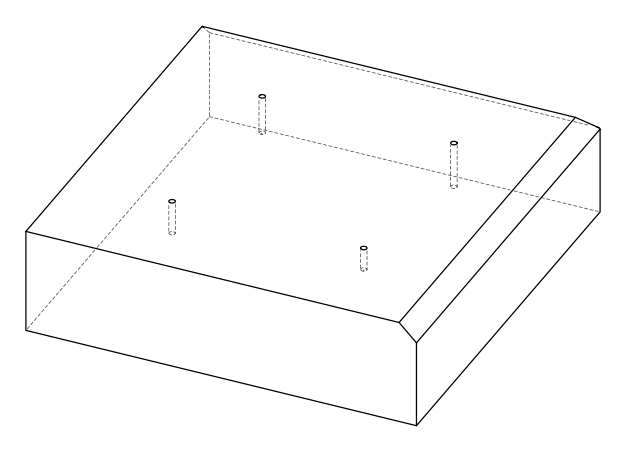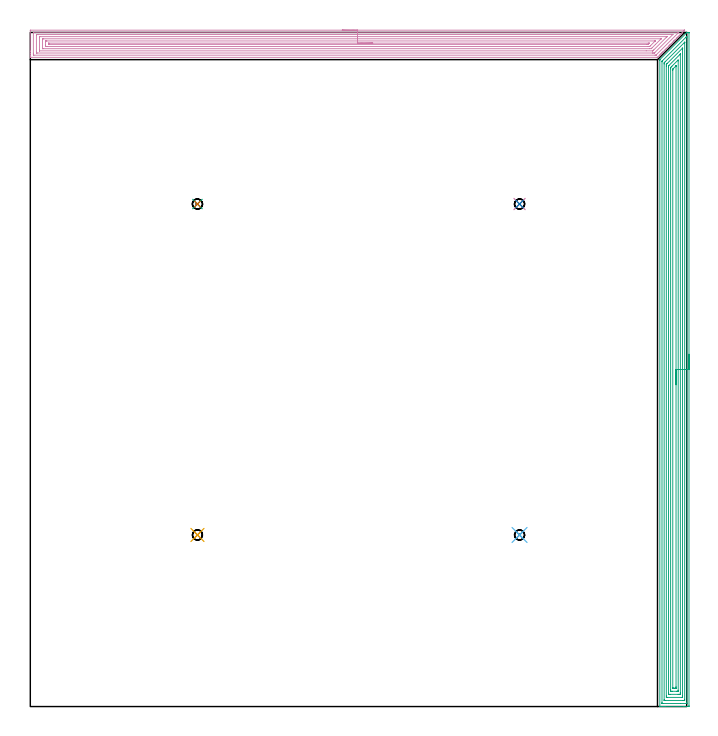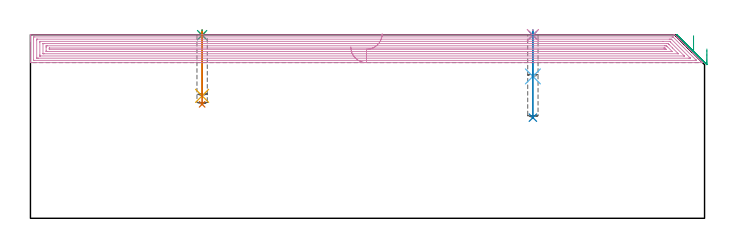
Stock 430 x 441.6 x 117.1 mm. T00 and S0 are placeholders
(PLAN: 10 operations, 2 tool changes, 49.2 min)
(1 SPOT_DRILL | STEP1POCKET | NXT0321_9005460120000 | 0.03 min | 0 mm3)
(2 SPOT_DRILL_1 | STEP1POCKET_1 | NXT0321_9005460120000 | 0.03 min | 0 mm3)
(3 SPOT_DRILL_2 | STEP1POCKET_2 | NXT0321_9005460120000 | 0.03 min | 0 mm3)
(4 SPOT_DRILL_3 | STEP1POCKET_3 | NXT0321_9005460120000 | 0.03 min | 0 mm3)
(5 DRILL_BLIND_HOLE_INTO_CENTER | STEP1POCKET | NXT0301_037 | 0.17 min | 1292 mm3)
(6 DRILL_BLIND_HOLE_INTO_CENTER_1 | STEP1POCKET_1 | NXT0301_037 | 0.12 min | 872 mm3)
(7 DRILL_BLIND_HOLE_INTO_CENTER_2 | STEP1POCKET_2 | NXT0301_037 | 0.19 min | 1475 mm3)
(8 DRILL_BLIND_HOLE_INTO_CENTER_3 | STEP1POCKET_3 | NXT0301_037 | 0.22 min | 1762 mm3)
(9 AREA_MILL | FG_CHAMFER_SURFACE | UGT0205_001 | 24.62 min | 80519 mm3)
(10 AREA_MILL_1 | FG_CHAMFER_SURFACE_1 | UGT0205_001 | 23.76 min | 66063 mm3)
(TOOL NXT0321_9005460120000 | NC Spot Drill, 142deg, 12mm, Carbide, Uncoated | D12 PA142 FL30 Z2)
(TOOL NXT0301_037 | Carbide Drill 6.6mm [860.1-0660-033A1-MM 2214] | D6.6 PA140 FL53 Z2)
(TOOL UGT0205_001 | Chamfer Mill 20 x 3 x 45 deg. | D20 FL50 Z2)
(OP 1 SPOT_DRILL)
G17 G21 G94 G90
T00 M6
G54
G17 G0 G90 X109.5 Y112.4 S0 M3
G43 Z127.1 H0
G94 G81 G98 Z116.816 F250. R120.1
G80
M5
M2
(OP 2 SPOT_DRILL_1)
G17 G21 G94 G90
T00 M6
G54
G17 G0 G90 X320.5 Y112.4 S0 M3
G43 Z127.1 H0
G94 G81 G98 Z116.816 F250. R120.1
G80
M5
M2
(OP 3 SPOT_DRILL_2)
G17 G21 G94 G90
T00 M6
G54
G17 G0 G90 X109.5 Y329.2 S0 M3
G43 Z127.1 H0
G94 G81 G98 Z116.816 F250. R120.1
G80
M5
M2
(OP 4 SPOT_DRILL_3)
G17 G21 G94 G90
T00 M6
G54
G17 G0 G90 X320.5 Y329.2 S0 M3
G43 Z127.1 H0
G94 G81 G98 Z116.816 F250. R120.1
G80
M5
M2
(OP 5 DRILL_BLIND_HOLE_INTO_CENTER)
G17 G21 G94 G90
T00 M6
G54
G17 G0 G90 X109.5 Y112.4 S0 M3
G43 Z127.1 H1
G94 G81 G98 Z78.1 F250. R119.1
G80
M5
M2
(OP 6 DRILL_BLIND_HOLE_INTO_CENTER_1)
G17 G21 G94 G90
T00 M6
G54
G17 G0 G90 X320.5 Y112.4 S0 M3
G43 Z127.1 H1
G94 G81 G98 Z90.5 F250. R119.1
G80
M5
M2
(OP 7 DRILL_BLIND_HOLE_INTO_CENTER_2)
G17 G21 G94 G90
T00 M6
G54
G17 G0 G90 X109.5 Y329.2 S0 M3
G43 Z127.1 H1
G94 G81 G98 Z72.7 F250. R119.1
G80
M5
M2
(OP 8 DRILL_BLIND_HOLE_INTO_CENTER_3)
G17 G21 G94 G90
T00 M6
G54
G17 G0 G90 X320.5 Y329.2 S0 M3
G43 Z127.1 H1
G94 G81 G98 Z64.2 F250. R119.1
G80
M5
M2
(OP 9 AREA_MILL)
G17 G21 G94 G90
T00 M6
G54
G17 G0 G90 X431.5 Y230.8 S1061 M3
G43 Z127.1 H0
Z108.
G94 G1 Y230.762 Z107.128 F250.
Y230.648 Z106.264
Y230.459 Z105.412
Y230.197 Z104.58
Y229.863 Z103.774
Y229.46 Z103.
Y228.992 Z102.264
Y228.46 Z101.572
Y227.871 Z100.929
Y227.228 Z100.34
Y226.536 Z99.809
Y225.8 Z99.34
Y225.026 Z98.937
Y224.22 Z98.603
Y223.388 Z98.341
Y222.537 Z98.152
Y221.672 Z98.038
Y220.8 Z98.
Y0.618
X431.498 Y0.003 Z97.999
X431.497 Y0.002 Z98.
X430.883 Y0. Z98.615
X428.357 Z101.14
X415.697 Z113.798
X415.146 Z114.351
X414.804 Z114.693
X414.253 Z115.243
X413.91 Z115.585
X412.873 Z116.626
X412.443 Z117.048
X412.403 Y0.009 Z117.088
X412.4 Y0.171 Z117.1
Y423.173
Y423.795 Z117.085
X412.548 Y423.949 Z116.949
X429.489 Y440.888 Z100.009
X430.228 Y441.601 Z99.268
X430.287 Y441.648 Z99.209
X430.495 Y441.645 Z99.001
X431.119 Y441.609 Z98.38
X431.351 Y441.603 Z98.148
X431.492 Y441.599 Z98.007
X431.496 Y441.486 Z98.004
X431.5 Y441.178 Z98.
Y220.8
X430.086 Z99.414
X430.085 Y2.309 Z99.415
X430.084 Y2.212 Z99.416
X430.079 Y2.022 Z99.421
X430.073 Y2.009 Z99.427
X430.065 Y2.005 Z99.435
X430.04 Y2.001 Z99.46
X425.928 Y2. Z103.572
X414.315 Z115.185
X413.91 Y2.003 Z115.59
X413.853 Y2.006 Z115.647
X413.824 Y2.009 Z115.676
X413.82 Y2.117 Z115.68
X413.815 Y2.309 Z115.685
X413.814 Y2.405 Z115.686
Y422.375
X413.816 Y422.472 Z115.684
X413.821 Y422.664 Z115.679
X413.825 Y422.764 Z115.675
X413.849 Y422.792 Z115.651
X413.91 Y422.859 Z115.59
X414.066 Y423.017 Z115.434
X414.222 Y423.173 Z115.278
X429.41 Y438.36 Z100.09
X429.701 Y438.648 Z99.799
X429.99 Y438.931 Z99.51
X430.079 Y439.014 Z99.421
X430.084 Y438.648 Z99.417
X430.085 Y438.456 Z99.415
X430.086 Y220.8 Z99.414
X428.671 Z100.829
Y4.617
X428.669 Y4.191 Z100.831
X428.667 Y4.075 Z100.833
X428.665 Y4.025 Z100.835
X428.585 Y4.01 Z100.915
X428.392 Y4.002 Z101.108
X428.203 Y4.001 Z101.297
X427.501 Y4. Z101.999
X415.697 Z113.803
X415.506 Y4.002 Z113.994
X415.378 Y4.005 Z114.122
X415.277 Y4.01 Z114.223
X415.235 Y4.017 Z114.265
X415.234 Y4.036 Z114.266
X415.231 Y4.191 Z114.269
X415.229 Y4.659 Z114.271
Y420.96
X415.232 Y421.386 Z114.268
X415.235 Y421.62 Z114.265
X415.24 Y421.729 Z114.26
X415.738 Y422.239 Z113.762
X428.433 Y434.933 Z101.067
X428.599 Y435.096 Z100.901
X428.655 Y435.147 Z100.845
X428.667 Y435.155 Z100.833
X428.668 Y435.151 Z100.832
X428.67 Y435.118 Z100.83
X428.671 Y435.015 Z100.829
Y434.895
Y220.8
X427.257 Z102.243
Y6.871
X427.252 Y6.036 Z102.248
X427.251 Y6.012 Z102.249
X427.232 Y6.009 Z102.268
X427.179 Y6.004 Z102.321
X427.07 Y6.001 Z102.43
X417.038 Y6. Z112.462
X416.826 Y6.001 Z112.674
X416.72 Y6.004 Z112.78
X416.668 Y6.008 Z112.832
X416.649 Y6.012 Z112.851
X416.643 Y6.871 Z112.857
Y419.547
X416.644 Y420.439 Z112.856
X416.646 Y420.493 Z112.854
X416.656 Y420.696 Z112.844
X416.791 Y420.836 Z112.709
X416.964 Y421.012 Z112.536
X417.335 Y421.386 Z112.165
X427.188 Y431.237 Z102.312
X427.24 Y431.283 Z102.26
X427.244 Y431.285 Z102.256
X427.251 Y431.272 Z102.249
X427.254 Y431.213 Z102.246
X427.256 Y431.102 Z102.244
X427.257 Y430.372 Z102.243
Y220.8
X425.843 Z103.657
Y9.232
X425.842 Y8.658 Z103.658
X425.84 Y8.341 Z103.66
X425.836 Y8.028 Z103.664
X425.523 Y8.01 Z103.977
X425.285 Y8.003 Z104.215
X424.63 Y8. Z104.87
X424.395 Z105.105
X419.035 Z110.465
X418.377 Y8.002 Z111.123
X418.138 Y8.004 Z111.362
X418.077 Y8.01 Z111.423
X418.064 Y8.028 Z111.436
X418.062 Y8.08 Z111.438
X418.058 Y8.658 Z111.442
X418.057 Y8.978 Z111.443
Y419.026
X418.059 Y419.599 Z111.441
X418.061 Y419.638 Z111.439
X418.064 Y419.654 Z111.436
X418.076 Y419.67 Z111.424
X418.125 Y419.724 Z111.375
X418.187 Y419.789 Z111.313
X418.377 Y419.979 Z111.123
X425.781 Y427.381 Z103.719
X425.801 Y427.399 Z103.699
X425.826 Y427.418 Z103.674
X425.836 Y427.423 Z103.664
X425.839 Y427.407 Z103.661
X425.842 Y427.366 Z103.658
X425.843 Y427.32 Z103.657
Y220.8
X424.429 Z105.071
Y10.646
X424.427 Y10.445 Z105.073
X424.424 Y10.099 Z105.076
X424.422 Y10.021 Z105.078
X424.329 Y10.01 Z105.171
X424.178 Y10.003 Z105.322
X423.737 Y10.001 Z105.763
X423.288 Y10. Z106.212
X420.608 Z108.892
X420.163 Z109.337
X419.713 Y10.002 Z109.787
X419.524 Y10.007 Z109.976
X419.486 Y10.01 Z110.014
X419.478 Y10.076 Z110.022
X419.474 Y10.241 Z110.026
X419.472 Y10.445 Z110.028
X419.471 Y11.137 Z110.029
X419.472 Y417.813 Z110.028
X419.476 Y418.5 Z110.024
X419.478 Y418.601 Z110.022
X419.564 Y418.706 Z109.936
X419.86 Y419.009 Z109.64
X420.163 Y419.315 Z109.337
X420.305 Y419.458 Z109.195
X424.021 Y423.173 Z105.479
X424.154 Y423.301 Z105.346
X424.331 Y423.471 Z105.169
X424.422 Y423.54 Z105.078
X424.426 Y423.377 Z105.074
X424.428 Y423.173 Z105.072
X424.429 Y422.997 Z105.071
Y220.8
X423.015 Z106.485
Y12.954
X423.012 Y12.232 Z106.488
X423.01 Y12.064 Z106.49
X423.008 Y12.013 Z106.492
X422.959 Y12.009 Z106.541
X422.843 Y12.005 Z106.657
X422.181 Y12. Z107.319
X421.95 Z107.55
X421.288 Z108.212
X421.057 Y12.002 Z108.443
X420.98 Y12.005 Z108.52
X420.919 Y12.01 Z108.581
X420.892 Y12.019 Z108.608
X420.89 Y12.061 Z108.61
X420.887 Y12.232 Z108.613
X420.886 Y12.402 Z108.614
Y416.919
Y417.09
X420.889 Y417.262 Z108.611
X420.896 Y417.586 Z108.604
X421.057 Y417.758 Z108.443
X421.083 Y417.786 Z108.417
X422.949 Y419.651 Z106.551
X422.968 Y419.667 Z106.532
X422.997 Y419.688 Z106.503
X423.009 Y419.693 Z106.491
X423.01 Y419.677 Z106.49
X423.013 Y419.599 Z106.487
X423.014 Y419.509 Z106.486
X423.015 Y419.428 Z106.485
Y220.8
Y219.928 Z106.523
Y219.064 Z106.637
Y218.212 Z106.826
Y217.38 Z107.088
Y216.574 Z107.422
Y215.8 Z107.825
Y215.064 Z108.294
Y214.372 Z108.825
Y213.729 Z109.414
Y213.14 Z110.058
Y212.609 Z110.75
Y212.14 Z111.485
Y211.737 Z112.259
Y211.403 Z113.065
Y211.141 Z113.897
Y210.952 Z114.749
Y210.838 Z115.614
Y210.8 Z116.485
G0 Z127.1
M5
M2
(OP 10 AREA_MILL_1)
G17 G21 G94 G90
T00 M6
G54
G17 G0 G90 X204.35 Y443.1 S1061 M3
G43 Z127.1 H0
Z109.3
G94 G1 X204.388 Z108.428 F250.
X204.502 Z107.564
X204.691 Z106.712
X204.953 Z105.88
X205.287 Z105.074
X205.69 Z104.3
X206.158 Z103.564
X206.69 Z102.872
X207.279 Z102.229
X207.922 Z101.64
X208.614 Z101.108
X209.35 Z100.64
X210.124 Z100.237
X210.93 Z99.903
X211.762 Z99.641
X212.614 Z99.452
X213.478 Z99.338
X214.35 Z99.3
X428.404
X428.666 Y443.095 Z99.305
X428.681 Y443.093 Z99.306
X428.666 Y443.066 Z99.334
X428.59 Y442.99 Z99.41
X428.206 Y442.604 Z99.792
X427.733 Y442.133 Z100.267
X427.321 Y441.719 Z100.677
X427.175 Y441.575 Z100.824
X426.878 Y441.278 Z101.122
X426.436 Y440.835 Z101.562
X425.964 Y440.364 Z102.036
X425.552 Y439.95 Z102.447
X425.049 Y439.449 Z102.95
X424.667 Y439.066 Z103.332
X424.493 Y438.893 Z103.507
X424.305 Y438.705 Z103.694
X423.782 Y438.181 Z104.217
X423.599 Y437.998 Z104.401
X423.448 Y437.848 Z104.552
X423.34 Y437.739 Z104.659
X423.301 Y437.7 Z104.698
X422.591 Y436.991 Z105.409
X422.455 Y436.854 Z105.543
X422.406 Y436.805 Z105.593
X421.734 Y436.134 Z106.266
X421.571 Y435.969 Z106.427
X421.512 Y435.911 Z106.487
X420.877 Y435.277 Z107.123
X420.686 Y435.085 Z107.312
X420.022 Y434.422 Z107.978
X419.802 Y434.2 Z108.196
X419.163 Y433.563 Z108.837
X419.127 Y433.527 Z108.872
X418.917 Y433.315 Z109.081
X418.306 Y432.706 Z109.694
X418.233 Y432.633 Z109.766
X418.033 Y432.431 Z109.965
X417.449 Y431.849 Z110.551
X417.339 Y431.738 Z110.66
X417.148 Y431.546 Z110.85
X416.592 Y430.992 Z111.408
X416.263 Y430.662 Z111.735
X415.735 Y430.135 Z112.265
X415.379 Y429.777 Z112.619
X414.878 Y429.278 Z113.122
X414.656 Y429.055 Z113.343
X414.495 Y428.892 Z113.503
X414.334 Y428.733 Z113.665
X414.209 Y428.608 Z113.79
X414.052 Y428.45 Z113.945
X413.896 Y428.295 Z114.103
X413.762 Y428.161 Z114.237
X413.61 Y428.008 Z114.388
X413.459 Y427.857 Z114.54
X413.315 Y427.714 Z114.684
X413.168 Y427.565 Z114.83
X413.021 Y427.42 Z114.978
X412.868 Y427.267 Z115.131
X412.725 Y427.123 Z115.273
X412.583 Y426.982 Z115.415
X412.421 Y426.82 Z115.578
X412.283 Y426.681 Z115.715
X412.146 Y426.545 Z115.853
X411.974 Y426.373 Z116.025
X411.079 Y425.478 Z116.919
X410.932 Y425.336 Z117.061
X410.895 Y425.305 Z117.09
X410.633 Y425.3 Z117.1
X0.183
X0.008 Y425.303 Z117.088
X0. Y425.322 Z117.069
Y425.706 Z116.693
Y425.956 Z116.444
Y426.681 Z115.714
Y427.928 Z114.469
Y429.335 Z113.061
Y442.604 Z99.793
X0.002 Y442.868 Z99.53
X0.01 Y443.092 Z99.306
X0.237 Y443.099 Z99.299
X214.35 Y443.1 Z99.3
Y441.686 Z100.714
X424.528 Y441.685 Z100.715
X424.817 Y441.678 Z100.722
X424.779 Y441.637 Z100.763
X424.681 Y441.533 Z100.867
X424.59 Y441.44 Z100.96
X424.493 Y441.342 Z101.058
X410.185 Y427.035 Z115.365
X410.005 Y426.859 Z115.541
X409.9 Y426.758 Z115.642
X409.869 Y426.731 Z115.669
X409.827 Y426.721 Z115.679
X409.257 Y426.714 Z115.686
X2.384 Y426.715 Z115.685
X2.014 Y426.721 Z115.679
X2.009 Y426.84 Z115.56
X2.002 Y427.093 Z115.307
X2. Y427.565 Z114.835
Y427.98 Z114.42
X2.001 Y441.248 Z101.152
X2.009 Y441.663 Z100.737
X2.012 Y441.68 Z100.72
X2.017 Y441.682 Z100.718
X2.043 Y441.684 Z100.716
X2.096 Y441.685 Z100.715
X2.204 Y441.686 Z100.714
X214.35
Y440.272 Z102.128
X420.022 Y440.271 Z102.129
X420.592
X420.72 Y440.269 Z102.131
X420.916 Y440.265 Z102.135
X420.945 Y440.254 Z102.146
X420.933 Y440.238 Z102.162
X420.916 Y440.217 Z102.183
X409.15 Y428.45 Z113.95
X408.895 Y428.203 Z114.197
X408.824 Y428.136 Z114.264
X408.717 Y428.133 Z114.267
X408.397 Y428.13 Z114.27
X407.827 Y428.129 Z114.271
X407.503
X4.532
X4.207 Y428.131 Z114.269
X4.099 Y428.132 Z114.268
X4.022 Y428.135 Z114.265
X4.01 Y428.245 Z114.155
X4.004 Y428.45 Z113.95
X4.001 Y428.654 Z113.746
Y439.95 Z102.45
X4.002 Y440.153 Z102.247
X4.008 Y440.223 Z102.177
X4.014 Y440.265 Z102.135
X4.046 Y440.266 Z102.134
X4.207 Y440.269 Z102.131
X4.777 Y440.271 Z102.129
X5.101
X214.35 Y440.272 Z102.128
Y438.857 Z103.543
X416.656
X416.969 Y438.853 Z103.547
X417.073 Y438.851 Z103.549
X417.088 Y438.847 Z103.553
X417.075 Y438.832 Z103.568
X417.042 Y438.794 Z103.606
X416.956 Y438.705 Z103.695
X416.883 Y438.632 Z103.768
X408.397 Y430.145 Z112.255
X407.987 Y429.74 Z112.66
X407.821 Y429.58 Z112.82
X407.794 Y429.554 Z112.846
X407.758 Y429.55 Z112.85
X407.673 Y429.547 Z112.853
X407.503 Y429.544 Z112.856
X403.484 Y429.543 Z112.857
X6.127
X6.073 Y429.544 Z112.856
X6.035 Y429.547 Z112.853
X6.017 Y429.549 Z112.851
X6.01 Y429.561 Z112.839
X6.006 Y429.778 Z112.622
X6. Y430.215 Z112.185
Y438.177 Z104.223
X6.003 Y438.621 Z103.779
X6.007 Y438.84 Z103.56
X6.01 Y438.849 Z103.551
X6.017 Y438.852 Z103.548
X6.048 Y438.855 Z103.545
X6.108 Y438.857 Z103.543
X6.206
X214.35
Y437.443 Z104.957
X413.016
X413.115 Y437.441 Z104.959
X413.194 Y437.438 Z104.962
X413.225 Y437.435 Z104.965
X413.205 Y437.412 Z104.988
X413.096 Y437.296 Z105.104
X412.983 Y437.182 Z105.218
X412.868 Y437.066 Z105.334
X409.56 Y433.758 Z108.642
X407.503 Y431.701 Z110.699
X407.201 Y431.402 Z110.998
X406.898 Y431.104 Z111.296
X406.751 Y430.963 Z111.437
X405.714 Y430.957 Z111.443
X8.53
X8.233 Y430.958 Z111.442
X8.035 Y430.961 Z111.439
X8.008 Y430.964 Z111.436
X8.005 Y430.966 Z111.434
X8.002 Y430.98 Z111.42
X8.001 Y431.008 Z111.392
X8. Y431.104 Z111.296
X8.001 Y437.296 Z105.104
X8.003 Y437.38 Z105.02
X8.006 Y437.421 Z104.979
X8.009 Y437.436 Z104.964
X8.085 Y437.438 Z104.962
X8.381 Y437.442 Z104.958
X8.53 Y437.443 Z104.957
X8.678
X214.35
Y436.029 Z106.371
X409.034 Y436.028 Z106.372
X409.291 Y436.027 Z106.373
X409.339 Y436.025 Z106.375
X409.358 Y436.023 Z106.377
X409.348 Y436.004 Z106.396
X409.333 Y435.983 Z106.417
X409.32 Y435.969 Z106.431
X409.291 Y435.939 Z106.461
X406.416 Y433.064 Z109.336
X406.224 Y432.873 Z109.527
X405.967 Y432.623 Z109.777
X405.714 Y432.378 Z110.022
X405.324 Y432.374 Z110.026
X404.82 Y432.372 Z110.028
X404.433 Y432.371 Z110.029
X10.974 Y432.372
X10.467 Y432.374 Z110.026
X10.073 Y432.378 Z110.022
X10.01 Y432.381 Z110.019
X10.004 Y432.446 Z109.954
X10.001 Y432.873 Z109.527
X10. Y433.335 Z109.065
X10.001 Y435.527 Z106.873
X10.005 Y435.984 Z106.416
X10.009 Y436.015 Z106.385
X10.026 Y436.022 Z106.378
X10.087 Y436.025 Z106.375
X10.213 Y436.027 Z106.373
X10.467 Y436.028 Z106.372
X10.854 Y436.029 Z106.371
X214.35
Y434.615 Z107.785
X404.848
X405.231 Y434.613 Z107.787
X405.423 Y434.61 Z107.79
X405.499 Y434.607 Z107.793
X405.474 Y434.58 Z107.82
X405.184 Y434.282 Z108.118
X404.883 Y433.98 Z108.42
X404.82 Y433.917 Z108.483
X404.737 Y433.84 Z108.56
X404.682 Y433.792 Z108.608
X404.581 Y433.789 Z108.611
X404.371 Y433.786 Z108.614
X403.95 Y433.785 Z108.615
X12.227
X12.048 Y433.79 Z108.61
X12.012 Y433.792 Z108.608
X12.005 Y433.816 Z108.584
X12.001 Y433.846 Z108.554
X12. Y434.175 Z108.225
X12.002 Y434.334 Z108.066
X12.009 Y434.511 Z107.889
X12.017 Y434.609 Z107.791
X12.036 Y434.61 Z107.79
X12.25 Y434.615 Z107.785
X214.35
X215.222 Z107.823
X216.087 Z107.937
X216.938 Z108.126
X217.77 Z108.388
X218.576 Z108.722
X219.35 Z109.125
X220.086 Z109.594
X220.778 Z110.125
X221.421 Z110.714
X222.01 Z111.357
X222.542 Z112.05
X223.01 Z112.785
X223.413 Z113.559
X223.747 Z114.365
X224.009 Z115.197
X224.198 Z116.049
X224.312 Z116.914
X224.35 Z117.785
G0 Z127.1
M5
M2
